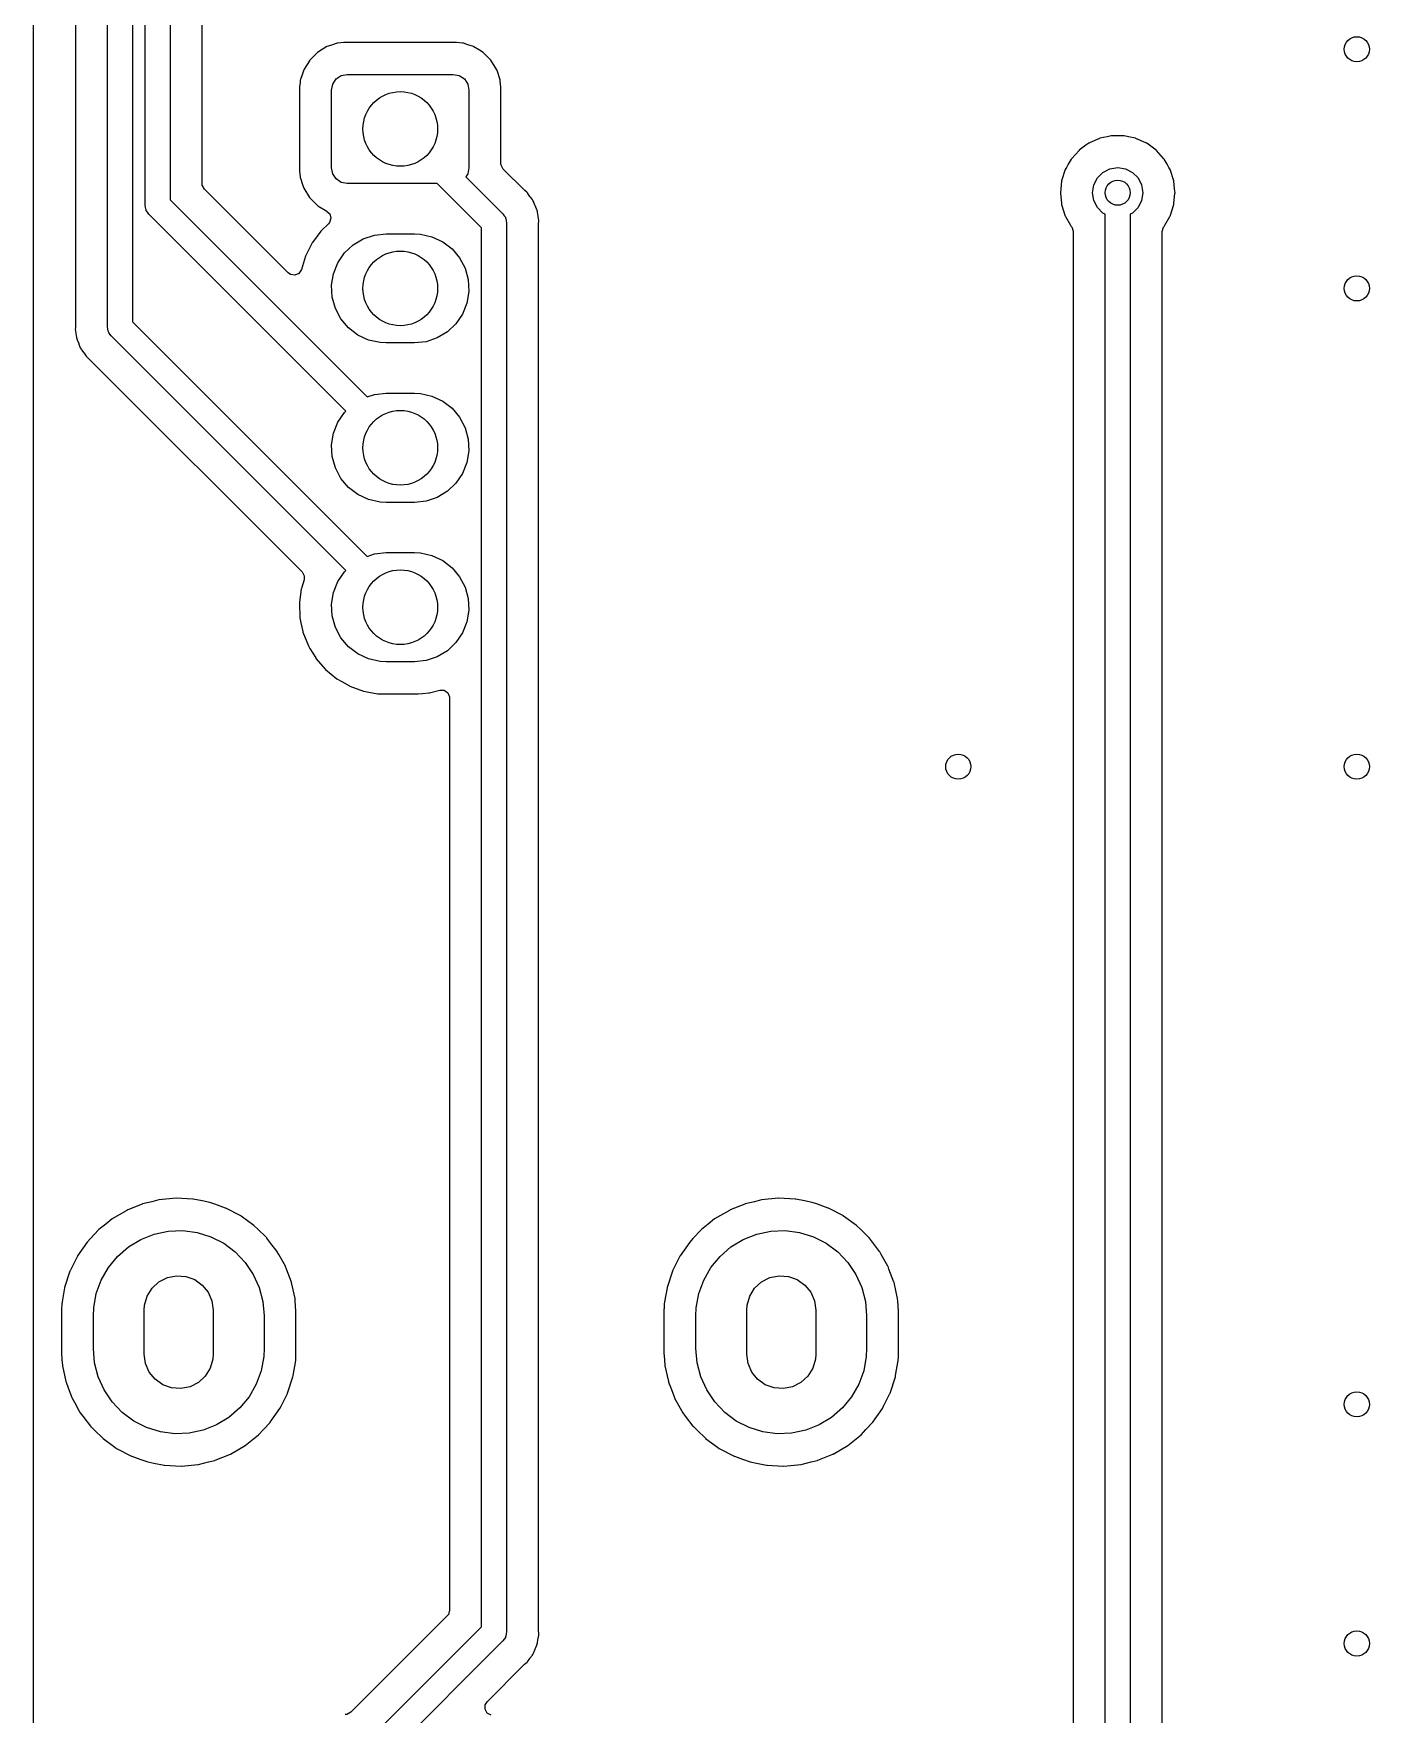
# Model space of a CAD drawing. Extents: x 61 to 228, y -146 to -45.
# Drawn here: x 61.47 to 82.75, y -114.16 to -87.38 of the extents above; entities that cross this region are included whole.
import ezdxf

# ---------------------------------------------------------------- set-up
doc = ezdxf.new("R2010")
doc.units = 0
doc.layers.add('BLACK', color=7, linetype='CONTINUOUS')

msp = doc.modelspace()

# ---------------------------------------------------------------- linework, layer by layer
at = {"layer": 'BLACK', "linetype": 'CONTINUOUS'}
for p, q in [((61.4685, -145.415), (61.4685, -45.0845)), ((62.136, -62.2752), (62.136, -92.0256)), ((62.6445, -92.0545), (62.6445, -62.2502)), ((63.0445, -62.3334), (63.0445, -91.9716)), ((63.244, -90.114), (63.244, -63.1569)), ((63.644, -63.3335), (63.644, -90.0311)), ((64.1525, -89.7683), (64.1525, -76.2536)), ((66.3023, -87.5347), (66.1969, -87.5698)), ((66.3088, -87.5325), (66.3023, -87.5347)), ((66.3023, -87.5347), (66.3023, -87.5347)), ((66.3157, -87.5318), (66.3088, -87.5325)), ((66.4113, -87.5218), (66.3157, -87.5318)), ((66.3157, -87.5318), (66.3157, -87.5318)), ((66.4114, -87.5218), (66.4113, -87.5218)), ((66.4146, -87.5215), (66.4114, -87.5218)), ((68.2054, -87.5215), (66.4146, -87.5215)), ((68.2542, -87.5265), (68.2054, -87.5215)), ((68.303, -87.5315), (68.2542, -87.5265)), ((68.3099, -87.5322), (68.303, -87.5315)), ((68.303, -87.5315), (68.303, -87.5315)), ((68.3164, -87.5344), (68.3099, -87.5322)), ((68.3889, -87.5584), (68.3164, -87.5344)), ((68.3164, -87.5344), (68.3164, -87.5344)), ((68.4777, -87.5879), (68.3889, -87.5584)), ((65.8619, -87.8129), (65.7795, -87.9465)), ((65.8657, -87.8067), (65.8619, -87.8129)), ((65.8619, -87.8129), (65.8619, -87.8129)), ((65.9907, -87.6815), (65.8657, -87.8067)), ((66.1411, -87.5884), (65.9907, -87.6815)), ((66.1969, -87.5698), (66.1411, -87.5884)), ((68.484, -87.5917), (68.4777, -87.5879)), ((68.573, -87.6466), (68.484, -87.5917)), ((68.484, -87.5917), (68.484, -87.5917)), ((68.6283, -87.6807), (68.573, -87.6466)), ((68.6335, -87.6859), (68.6283, -87.6807)), ((68.7411, -87.7933), (68.6335, -87.6859)), ((68.7535, -87.8057), (68.7411, -87.7933)), ((68.8465, -87.9561), (68.7535, -87.8057)), ((65.7511, -88.0231), (65.7221, -88.1104)), ((65.7729, -87.9573), (65.7511, -88.0231)), ((65.7795, -87.9465), (65.7729, -87.9573)), ((66.2882, -88.1032), (66.3693, -88.049)), ((66.3693, -88.049), (66.465, -88.03)), ((66.465, -88.03), (68.155, -88.03)), ((68.155, -88.03), (68.2507, -88.049)), ((68.2507, -88.049), (68.3318, -88.1032)), ((68.8513, -87.9704), (68.8465, -87.9561)), ((68.9003, -88.117), (68.8513, -87.9704)), ((65.7137, -88.1593), (65.7065, -88.2296)), ((65.7065, -88.2296), (65.7065, -89.5704)), ((65.7165, -88.132), (65.7137, -88.1593)), ((65.7172, -88.1251), (65.7165, -88.132)), ((65.7165, -88.132), (65.7165, -88.132)), ((65.7221, -88.1104), (65.7172, -88.1251)), ((66.215, -88.28), (66.234, -88.1843)), ((66.215, -89.52), (66.215, -88.28)), ((66.234, -88.1843), (66.2882, -88.1032)), ((68.3318, -88.1032), (68.386, -88.1843)), ((68.386, -88.1843), (68.405, -88.28)), ((68.405, -88.28), (68.405, -89.52)), ((68.9025, -88.1238), (68.9003, -88.117)), ((68.9032, -88.1307), (68.9025, -88.1238)), ((68.9094, -88.1904), (68.9032, -88.1307)), ((68.9032, -88.1307), (68.9032, -88.1307)), ((68.9135, -88.2296), (68.9094, -88.1904)), ((68.9135, -89.4493), (68.9135, -88.2296)), ((78.2339, -89.1607), (78.1287, -89.2371)), ((78.2779, -89.1288), (78.2339, -89.1607)), ((78.2832, -89.1249), (78.2779, -89.1288)), ((78.2779, -89.1288), (78.2779, -89.1288)), ((78.2893, -89.1222), (78.2832, -89.1249)), ((78.4517, -89.0499), (78.2893, -89.1222)), ((78.2893, -89.1222), (78.2893, -89.1222)), ((78.4577, -89.0472), (78.4517, -89.0499)), ((78.4517, -89.0499), (78.4517, -89.0499)), ((78.5703, -89.0233), (78.4577, -89.0472)), ((78.6381, -89.0089), (78.5703, -89.0233)), ((78.6445, -89.0075), (78.6381, -89.0089)), ((78.6381, -89.0089), (78.6381, -89.0089)), ((78.8355, -89.0075), (78.6445, -89.0075)), ((78.8419, -89.0089), (78.8355, -89.0075)), ((78.9097, -89.0233), (78.8419, -89.0089)), ((78.8419, -89.0089), (78.8419, -89.0089)), ((79.0223, -89.0472), (78.9097, -89.0233)), ((79.0283, -89.0499), (79.0223, -89.0472)), ((79.1907, -89.1222), (79.0283, -89.0499)), ((79.0283, -89.0499), (79.0283, -89.0499)), ((79.1968, -89.1249), (79.1907, -89.1222)), ((79.1907, -89.1222), (79.1907, -89.1222)), ((79.2021, -89.1288), (79.1968, -89.1249)), ((79.2461, -89.1607), (79.2021, -89.1288)), ((79.2021, -89.1288), (79.2021, -89.1288)), ((79.3513, -89.2371), (79.2461, -89.1607)), ((78.001, -89.3791), (77.9524, -89.4632)), ((78.0087, -89.3705), (78.001, -89.3791)), ((78.1243, -89.242), (78.0087, -89.3705)), ((78.1287, -89.2371), (78.1243, -89.242)), ((78.1243, -89.242), (78.1243, -89.242)), ((79.3557, -89.242), (79.3513, -89.2371)), ((79.4713, -89.3705), (79.3557, -89.242)), ((79.3557, -89.242), (79.3557, -89.242)), ((79.479, -89.3791), (79.4713, -89.3705)), ((79.5276, -89.4632), (79.479, -89.3791)), ((65.7065, -89.5704), (65.7068, -89.5736)), ((65.7068, -89.5736), (65.7068, -89.5737)), ((65.7068, -89.5737), (65.7162, -89.6635)), ((65.7162, -89.6635), (65.7175, -89.6762)), ((65.7175, -89.6762), (65.7197, -89.6827)), ((65.7197, -89.6827), (65.7197, -89.6827)), ((65.7197, -89.6827), (65.7539, -89.7853)), ((66.234, -89.6157), (66.215, -89.52)), ((66.2882, -89.6968), (66.234, -89.6157)), ((66.3693, -89.751), (66.2882, -89.6968)), ((68.386, -89.6157), (68.3549, -89.6621)), ((68.3549, -89.6621), (68.9462, -90.2533)), ((68.405, -89.52), (68.386, -89.6157)), ((68.9164, -89.4761), (68.9135, -89.4493)), ((68.9504, -89.5384), (68.9164, -89.4761)), ((69.2881, -89.8761), (68.9504, -89.5384)), ((77.9055, -89.5444), (77.8465, -89.7261)), ((77.9244, -89.5116), (77.9055, -89.5444)), ((77.9524, -89.4632), (77.9244, -89.5116)), ((78.3596, -89.7924), (78.4164, -89.6809)), ((78.4164, -89.6809), (78.5049, -89.5924)), ((78.5049, -89.5924), (78.6164, -89.5356)), ((78.6164, -89.5356), (78.74, -89.516)), ((78.74, -89.516), (78.8636, -89.5356)), ((78.8636, -89.5356), (78.9751, -89.5924)), ((78.9751, -89.5924), (79.0636, -89.6809)), ((79.0636, -89.6809), (79.1204, -89.7924)), ((79.5556, -89.5116), (79.5276, -89.4632)), ((79.5745, -89.5444), (79.5556, -89.5116)), ((79.6335, -89.7261), (79.5745, -89.5444)), ((64.1554, -89.7951), (64.1525, -89.7683)), ((64.1894, -89.8574), (64.1554, -89.7951)), ((65.5253, -91.1933), (64.1894, -89.8574)), ((65.7539, -89.7853), (65.7734, -89.8439)), ((65.7734, -89.8439), (65.8665, -89.9943)), ((66.465, -89.77), (66.3693, -89.751)), ((67.8972, -89.77), (66.465, -89.77)), ((68.6045, -90.4774), (67.8972, -89.77)), ((69.2934, -89.8811), (69.2881, -89.8761)), ((69.3252, -89.9094), (69.2934, -89.8811)), ((69.3399, -89.9225), (69.3252, -89.9094)), ((69.3442, -89.9288), (69.3399, -89.9225)), ((69.3761, -89.9752), (69.3442, -89.9288)), ((69.3442, -89.9288), (69.3442, -89.9288)), ((69.3799, -89.9805), (69.3761, -89.9752)), ((77.8332, -89.8519), (77.8265, -89.916)), ((77.8265, -89.916), (77.8272, -89.9226)), ((77.8272, -89.9226), (77.8444, -90.086)), ((77.8458, -89.7326), (77.8332, -89.8519)), ((77.8465, -89.7261), (77.8458, -89.7326)), ((77.8458, -89.7326), (77.8458, -89.7326)), ((78.34, -89.916), (78.3596, -89.7924)), ((78.3596, -90.0396), (78.34, -89.916)), ((79.1204, -89.7924), (79.14, -89.916)), ((79.14, -89.916), (79.1204, -90.0396)), ((79.6342, -89.7326), (79.6335, -89.7261)), ((79.6468, -89.8519), (79.6342, -89.7326)), ((79.6342, -89.7326), (79.6342, -89.7326)), ((79.6356, -90.086), (79.6528, -89.9226)), ((79.6535, -89.916), (79.6468, -89.8519)), ((79.6528, -89.9226), (79.6535, -89.916)), ((63.2514, -90.1465), (63.244, -90.114)), ((63.2551, -90.1798), (63.2514, -90.1465)), ((63.2612, -90.1895), (63.2551, -90.1798)), ((63.2638, -90.2007), (63.2612, -90.1895)), ((63.2846, -90.2268), (63.2638, -90.2007)), ((63.3023, -90.2552), (63.2846, -90.2268)), ((63.644, -90.0311), (66.7822, -93.1693)), ((65.8665, -89.9943), (65.8717, -89.9995)), ((65.8717, -89.9995), (65.8974, -90.0252)), ((65.8974, -90.0252), (65.9917, -90.1193)), ((65.9917, -90.1193), (65.9979, -90.1231)), ((65.9979, -90.1231), (65.9979, -90.1231)), ((65.9979, -90.1231), (66.1423, -90.2121)), ((66.1423, -90.2121), (66.141, -90.2141)), ((66.141, -90.2141), (66.1858, -90.2535)), ((69.3858, -89.9881), (69.3799, -89.9805)), ((69.4142, -90.0252), (69.3858, -89.9881)), ((69.4188, -90.0312), (69.4142, -90.0252)), ((69.4142, -90.0252), (69.4142, -90.0252)), ((69.4219, -90.0382), (69.4188, -90.0312)), ((69.4232, -90.0405), (69.4219, -90.0382)), ((69.4315, -90.0552), (69.4232, -90.0405)), ((69.4327, -90.0576), (69.4315, -90.0552)), ((69.437, -90.0639), (69.4327, -90.0576)), ((69.4397, -90.071), (69.437, -90.0639)), ((69.4596, -90.1236), (69.4397, -90.071)), ((69.4397, -90.071), (69.4397, -90.071)), ((69.4621, -90.1297), (69.4596, -90.1236)), ((69.4878, -90.1882), (69.4621, -90.1297)), ((69.4891, -90.1957), (69.4878, -90.1882)), ((69.4898, -90.1983), (69.4891, -90.1957)), ((69.4943, -90.2146), (69.4898, -90.1983)), ((69.4949, -90.2172), (69.4943, -90.2146)), ((69.4976, -90.2243), (69.4949, -90.2172)), ((69.5053, -90.2876), (69.4976, -90.2243)), ((77.8444, -90.086), (77.8465, -90.1059)), ((77.8465, -90.1059), (77.9055, -90.2876)), ((78.4164, -90.1511), (78.3596, -90.0396)), ((78.5049, -90.2396), (78.4164, -90.1511)), ((78.54, -90.2575), (78.5049, -90.2396)), ((78.9751, -90.2396), (78.94, -90.2575)), ((79.0636, -90.1511), (78.9751, -90.2396)), ((79.1204, -90.0396), (79.0636, -90.1511)), ((79.5745, -90.2876), (79.6335, -90.1059)), ((79.6335, -90.1059), (79.6356, -90.086)), ((66.4434, -93.3963), (63.3023, -90.2552)), ((66.1662, -90.412), (66.0531, -90.5199)), ((66.1847, -90.3898), (66.1662, -90.412)), ((66.2052, -90.3218), (66.1847, -90.3898)), ((66.1858, -90.2535), (66.2052, -90.3218)), ((68.6045, -112.763), (68.6045, -90.4774)), ((68.9462, -90.2533), (68.9639, -90.2817)), ((68.9639, -90.2817), (68.9847, -90.3078)), ((68.9847, -90.3078), (68.9873, -90.319)), ((68.9873, -90.319), (68.9934, -90.3287)), ((68.9934, -90.3287), (68.9971, -90.3619)), ((68.9971, -90.3619), (69.0045, -90.3945)), ((69.0045, -90.3945), (69.0045, -112.846)), ((69.5053, -90.2877), (69.5053, -90.2876)), ((69.5063, -90.2942), (69.5053, -90.2877)), ((69.5172, -90.3572), (69.5063, -90.2942)), ((69.513, -90.4234), (69.5133, -90.4149)), ((69.513, -112.821), (69.513, -90.4234)), ((69.5133, -90.4149), (69.5167, -90.3647)), ((69.5167, -90.3647), (69.5172, -90.3572)), ((69.5167, -90.3647), (69.5167, -90.3647)), ((77.9055, -90.2876), (77.9088, -90.2933)), ((77.9088, -90.2933), (77.9088, -90.2933)), ((77.9088, -90.2933), (77.9899, -90.4338)), ((77.9899, -90.4338), (78.001, -90.4529)), ((78.001, -90.4529), (78.0054, -90.4579)), ((78.0054, -90.4579), (78.0074, -90.4607)), ((78.0074, -90.4607), (78.0313, -90.5276)), ((78.54, -122.75), (78.54, -90.2575)), ((78.94, -90.2575), (78.94, -122.833)), ((79.4485, -90.5347), (79.4685, -90.4666)), ((79.4685, -90.4666), (79.4726, -90.4607)), ((79.4726, -90.4607), (79.4746, -90.4579)), ((79.4746, -90.4579), (79.479, -90.4529)), ((79.479, -90.4529), (79.4901, -90.4338)), ((79.4901, -90.4338), (79.5712, -90.2933)), ((79.5712, -90.2933), (79.5745, -90.2876)), ((79.5712, -90.2933), (79.5712, -90.2933)), ((65.9072, -90.716), (65.806, -90.9149)), ((65.9128, -90.707), (65.9072, -90.716)), ((66.046, -90.5279), (65.9128, -90.707)), ((66.0531, -90.5199), (66.046, -90.5279)), ((66.4225, -90.8761), (66.559, -90.747)), ((66.559, -90.747), (66.7201, -90.6502)), ((66.7201, -90.6502), (66.8982, -90.5903)), ((66.8982, -90.5903), (67.085, -90.57)), ((67.085, -90.57), (67.535, -90.57)), ((67.535, -90.57), (67.632, -90.5754)), ((67.632, -90.5754), (67.8154, -90.6164)), ((67.8154, -90.6164), (67.9857, -90.6958)), ((67.9857, -90.6958), (68.135, -90.81)), ((78.0313, -90.5276), (78.0315, -90.5347)), ((78.0315, -90.5347), (78.0315, -119.524)), ((79.4485, -122.808), (79.4485, -90.5347)), ((65.802, -90.9248), (65.7347, -91.1416)), ((65.806, -90.9149), (65.802, -90.9248)), ((66.247, -91.206), (66.3168, -91.0316)), ((66.3168, -91.0316), (66.4225, -90.8761)), ((68.135, -90.81), (68.2563, -90.9535)), ((68.2563, -90.9535), (68.3439, -91.1197)), ((65.5603, -91.218), (65.5253, -91.1933)), ((65.6304, -91.2292), (65.5603, -91.218)), ((65.6954, -91.2007), (65.6304, -91.2292)), ((65.7347, -91.1416), (65.6954, -91.2007)), ((66.2164, -91.3914), (66.247, -91.206)), ((68.3439, -91.1197), (68.3938, -91.3009)), ((68.3938, -91.3009), (68.4036, -91.4886)), ((66.2262, -91.5791), (66.2164, -91.3914)), ((66.2761, -91.7603), (66.2262, -91.5791)), ((68.4036, -91.4886), (68.373, -91.674)), ((66.3637, -91.9265), (66.2761, -91.7603)), ((68.3032, -91.8484), (68.1975, -92.0039)), ((68.373, -91.674), (68.3032, -91.8484)), ((62.1334, -92.067), (62.1317, -92.0918)), ((62.1317, -92.0918), (62.1422, -92.1517)), ((62.1357, -92.0341), (62.1334, -92.067)), ((62.136, -92.0256), (62.1357, -92.0341)), ((62.6519, -92.087), (62.6445, -92.0545)), ((62.6556, -92.1202), (62.6519, -92.087)), ((63.0445, -91.9716), (66.7822, -95.7093)), ((66.485, -92.07), (66.3637, -91.9265)), ((66.6343, -92.1842), (66.485, -92.07)), ((68.1975, -92.0039), (68.061, -92.133)), ((62.1422, -92.1517), (62.1427, -92.1548)), ((62.1427, -92.1548), (62.1437, -92.1613)), ((62.1437, -92.1613), (62.1514, -92.2247)), ((62.1514, -92.2247), (62.1541, -92.2318)), ((62.1541, -92.2318), (62.1547, -92.2344)), ((62.1547, -92.2344), (62.1592, -92.2507)), ((62.1592, -92.2507), (62.1599, -92.2533)), ((62.1599, -92.2533), (62.1612, -92.2608)), ((62.1612, -92.2608), (62.1664, -92.2726)), ((62.1664, -92.2726), (62.1869, -92.3193)), ((62.1869, -92.3193), (62.1894, -92.3254)), ((62.1894, -92.3254), (62.1911, -92.33)), ((62.1911, -92.33), (62.2071, -92.3722)), ((62.2071, -92.3722), (62.212, -92.3851)), ((62.212, -92.3851), (62.2163, -92.3914)), ((62.6617, -92.13), (62.6556, -92.1202)), ((62.6643, -92.1412), (62.6617, -92.13)), ((62.6851, -92.1673), (62.6643, -92.1412)), ((62.7028, -92.1956), (62.6851, -92.1673)), ((66.4434, -95.9363), (62.7028, -92.1956)), ((66.8046, -92.2636), (66.6343, -92.1842)), ((66.988, -92.3046), (66.8046, -92.2636)), ((67.085, -92.31), (66.988, -92.3046)), ((67.535, -92.31), (67.085, -92.31)), ((67.7218, -92.2897), (67.535, -92.31)), ((67.8999, -92.2298), (67.7218, -92.2897)), ((68.061, -92.133), (67.8999, -92.2298)), ((62.2163, -92.3914), (62.2175, -92.3938)), ((62.2175, -92.3938), (62.2258, -92.4086)), ((62.2258, -92.4086), (62.2271, -92.4108)), ((62.2271, -92.4108), (62.2302, -92.4178)), ((62.2302, -92.4178), (62.2678, -92.4668)), ((62.2678, -92.4668), (62.269, -92.4685)), ((62.269, -92.4685), (62.2729, -92.4738)), ((62.2729, -92.4738), (62.3048, -92.5202)), ((62.3048, -92.5202), (62.3048, -92.5202)), ((62.3048, -92.5202), (62.3091, -92.5265)), ((62.3091, -92.5265), (62.3148, -92.5315)), ((62.3148, -92.5315), (62.3148, -92.5315)), ((62.3148, -92.5315), (62.3556, -92.5679)), ((62.3556, -92.5679), (62.3609, -92.5729)), ((62.3609, -92.5729), (65.7457, -95.9576)), ((66.7822, -93.1693), (66.8982, -93.1303)), ((66.8982, -93.1303), (67.085, -93.11)), ((67.085, -93.11), (67.535, -93.11)), ((67.535, -93.11), (67.632, -93.1154)), ((67.632, -93.1154), (67.8154, -93.1564)), ((67.8154, -93.1564), (67.9857, -93.2358)), ((66.3168, -93.5716), (66.4225, -93.4161)), ((66.4225, -93.4161), (66.4434, -93.3963)), ((67.9857, -93.2358), (68.135, -93.35)), ((68.135, -93.35), (68.2563, -93.4935)), ((66.247, -93.746), (66.3168, -93.5716)), ((68.2563, -93.4935), (68.3439, -93.6597)), ((68.3439, -93.6597), (68.3938, -93.8409)), ((66.2164, -93.9314), (66.247, -93.746)), ((66.2262, -94.1191), (66.2164, -93.9314)), ((68.3938, -93.8409), (68.4036, -94.0286)), ((66.2761, -94.3003), (66.2262, -94.1191)), ((68.373, -94.214), (68.3032, -94.3884)), ((68.4036, -94.0286), (68.373, -94.214)), ((66.3637, -94.4665), (66.2761, -94.3003)), ((66.485, -94.61), (66.3637, -94.4665)), ((68.3032, -94.3884), (68.1975, -94.5439)), ((66.6343, -94.7242), (66.485, -94.61)), ((66.8046, -94.8036), (66.6343, -94.7242)), ((67.8999, -94.7698), (67.7218, -94.8297)), ((68.061, -94.673), (67.8999, -94.7698)), ((68.1975, -94.5439), (68.061, -94.673)), ((66.988, -94.8446), (66.8046, -94.8036)), ((67.085, -94.85), (66.988, -94.8446)), ((67.535, -94.85), (67.085, -94.85)), ((67.7218, -94.8297), (67.535, -94.85)), ((66.7822, -95.7093), (66.8982, -95.6703)), ((66.8982, -95.6703), (67.085, -95.65)), ((67.085, -95.65), (67.535, -95.65)), ((67.535, -95.65), (67.632, -95.6554)), ((67.632, -95.6554), (67.8154, -95.6964)), ((67.8154, -95.6964), (67.9857, -95.7758)), ((67.9857, -95.7758), (68.135, -95.89)), ((65.7769, -96.0841), (65.7338, -96.2229)), ((65.7457, -95.9576), (65.7797, -96.0199)), ((65.7797, -96.0199), (65.7769, -96.0841)), ((66.247, -96.286), (66.3168, -96.1116)), ((66.3168, -96.1116), (66.4225, -95.9561)), ((66.4225, -95.9561), (66.4434, -95.9363)), ((68.135, -95.89), (68.2563, -96.0335)), ((68.2563, -96.0335), (68.3439, -96.1997)), ((65.7331, -96.2282), (65.7044, -96.4444)), ((65.7338, -96.2229), (65.7331, -96.2282)), ((65.7331, -96.2282), (65.7331, -96.2282)), ((66.2164, -96.4714), (66.247, -96.286)), ((68.3439, -96.1997), (68.3938, -96.3809)), ((68.3938, -96.3809), (68.4036, -96.5686)), ((65.7044, -96.4444), (65.7031, -96.4548)), ((65.7031, -96.4548), (65.7118, -96.6886)), ((66.2262, -96.6591), (66.2164, -96.4714)), ((66.2761, -96.8403), (66.2262, -96.6591)), ((68.4036, -96.5686), (68.373, -96.754)), ((65.7118, -96.6886), (65.7283, -96.7673)), ((65.7283, -96.7673), (65.7577, -96.907)), ((65.7577, -96.907), (65.7599, -96.9176)), ((65.7599, -96.9176), (65.8458, -97.1351)), ((66.3637, -97.0065), (66.2761, -96.8403)), ((68.3032, -96.9284), (68.1975, -97.0839)), ((68.373, -96.754), (68.3032, -96.9284)), ((65.8458, -97.1351), (65.8713, -97.1772)), ((65.8713, -97.1772), (65.9628, -97.3279)), ((66.485, -97.15), (66.3637, -97.0065)), ((66.6343, -97.2642), (66.485, -97.15)), ((68.1975, -97.0839), (68.061, -97.213)), ((65.9628, -97.3279), (65.9672, -97.3351)), ((65.9672, -97.3351), (66.1205, -97.5118)), ((66.8046, -97.3436), (66.6343, -97.2642)), ((66.988, -97.3846), (66.8046, -97.3436)), ((67.085, -97.39), (66.988, -97.3846)), ((67.535, -97.39), (67.085, -97.39)), ((67.7218, -97.3697), (67.535, -97.39)), ((67.8999, -97.3098), (67.7218, -97.3697)), ((68.061, -97.213), (67.8999, -97.3098)), ((66.1205, -97.5118), (66.3014, -97.6602)), ((66.3014, -97.6602), (66.3796, -97.7047)), ((66.3796, -97.7047), (66.4996, -97.773)), ((66.4996, -97.773), (66.5047, -97.7759)), ((66.5047, -97.7759), (66.7246, -97.8557)), ((66.7246, -97.8557), (66.7298, -97.8567)), ((66.7298, -97.8567), (66.7298, -97.8567)), ((66.7298, -97.8567), (66.811, -97.8713)), ((66.811, -97.8713), (66.9548, -97.8973)), ((66.9548, -97.8973), (66.9589, -97.8975)), ((66.9589, -97.8975), (66.9589, -97.8975)), ((66.9589, -97.8975), (66.9778, -97.8984)), ((66.9778, -97.8984), (66.9778, -97.8984)), ((66.9778, -97.8984), (66.9793, -97.8985)), ((66.9793, -97.8985), (67.5937, -97.8985)), ((67.5937, -97.8985), (67.6616, -97.8927)), ((67.6616, -97.8927), (67.7628, -97.8842)), ((67.7628, -97.8842), (67.7681, -97.8837)), ((67.7628, -97.8842), (67.7628, -97.8842)), ((67.7681, -97.8837), (67.7733, -97.8824)), ((67.7733, -97.8824), (67.9384, -97.8395)), ((67.7733, -97.8824), (67.7733, -97.8824)), ((67.9384, -97.8395), (68.0093, -97.8418)), ((68.0093, -97.8418), (68.0678, -97.882)), ((68.0678, -97.882), (68.0952, -97.9475)), ((68.0952, -97.9475), (68.096, -97.9615)), ((68.096, -97.9615), (68.096, -112.5)), ((63.1999, -106.029), (62.9671, -106.123)), ((63.2042, -106.027), (63.1999, -106.029)), ((63.1999, -106.029), (63.1999, -106.029)), ((63.3532, -105.991), (63.2042, -106.027)), ((63.4631, -105.964), (63.3532, -105.991)), ((63.4676, -105.963), (63.4631, -105.964)), ((63.4631, -105.964), (63.4631, -105.964)), ((63.7375, -105.937), (63.4676, -105.963)), ((63.7421, -105.937), (63.7375, -105.937)), ((64.0038, -105.95), (63.7421, -105.937)), ((63.7421, -105.937), (63.7421, -105.937)), ((64.0083, -105.95), (64.0038, -105.95)), ((64.0038, -105.95), (64.0038, -105.95)), ((64.0128, -105.951), (64.0083, -105.95)), ((64.1529, -105.979), (64.0128, -105.951)), ((64.0128, -105.951), (64.0128, -105.951)), ((64.2744, -106.003), (64.1529, -105.979)), ((64.3582, -106.033), (64.2744, -106.003)), ((64.5257, -106.092), (64.3582, -106.033)), ((72.7999, -106.029), (72.5671, -106.123)), ((72.8042, -106.027), (72.7999, -106.029)), ((72.7999, -106.029), (72.7999, -106.029)), ((72.9532, -105.991), (72.8042, -106.027)), ((73.0631, -105.964), (72.9532, -105.991)), ((73.0676, -105.963), (73.0631, -105.964)), ((73.0631, -105.964), (73.0631, -105.964)), ((73.3375, -105.937), (73.0676, -105.963)), ((73.3421, -105.937), (73.3375, -105.937)), ((73.6038, -105.95), (73.3421, -105.937)), ((73.3421, -105.937), (73.3421, -105.937)), ((73.6083, -105.95), (73.6038, -105.95)), ((73.6038, -105.95), (73.6038, -105.95)), ((73.6128, -105.951), (73.6083, -105.95)), ((73.7529, -105.979), (73.6128, -105.951)), ((73.6128, -105.951), (73.6128, -105.951)), ((73.8744, -106.003), (73.7529, -105.979)), ((73.9582, -106.033), (73.8744, -106.003)), ((74.1257, -106.092), (73.9582, -106.033)), ((62.7188, -106.266), (62.6177, -106.347)), ((62.9528, -106.129), (62.7188, -106.266)), ((62.9671, -106.123), (62.9528, -106.129)), ((64.5258, -106.092), (64.5257, -106.092)), ((64.5301, -106.093), (64.5258, -106.092)), ((64.77, -106.219), (64.5301, -106.093)), ((64.7737, -106.222), (64.77, -106.219)), ((64.9764, -106.37), (64.7737, -106.222)), ((72.3188, -106.266), (72.2177, -106.347)), ((72.5528, -106.129), (72.3188, -106.266)), ((72.5671, -106.123), (72.5528, -106.129)), ((74.1258, -106.092), (74.1257, -106.092)), ((74.1301, -106.093), (74.1258, -106.092)), ((74.37, -106.219), (74.1301, -106.093)), ((74.3737, -106.222), (74.37, -106.219)), ((74.5764, -106.37), (74.3737, -106.222)), ((62.5039, -106.439), (62.3725, -106.579)), ((62.5071, -106.435), (62.5039, -106.439)), ((62.5361, -106.412), (62.5071, -106.435)), ((62.6177, -106.347), (62.5361, -106.412)), ((63.1753, -106.592), (63.3892, -106.507)), ((63.3892, -106.507), (63.6143, -106.46)), ((63.6143, -106.46), (63.8441, -106.452)), ((63.8441, -106.452), (64.072, -106.482)), ((64.072, -106.482), (64.2917, -106.55)), ((64.2917, -106.55), (64.4967, -106.654)), ((64.9893, -106.379), (64.9764, -106.37)), ((65.0364, -106.425), (64.9893, -106.379)), ((65.1767, -106.562), (65.0364, -106.425)), ((65.1832, -106.569), (65.1767, -106.562)), ((65.1859, -106.572), (65.1832, -106.569)), ((65.2654, -106.676), (65.1859, -106.572)), ((65.1859, -106.572), (65.1859, -106.572)), ((72.1039, -106.439), (71.9725, -106.579)), ((72.1071, -106.435), (72.1039, -106.439)), ((72.1361, -106.412), (72.1071, -106.435)), ((72.2177, -106.347), (72.1361, -106.412)), ((72.7753, -106.592), (72.9892, -106.507)), ((72.9892, -106.507), (73.2143, -106.46)), ((73.2143, -106.46), (73.4441, -106.452)), ((73.4441, -106.452), (73.672, -106.482)), ((73.672, -106.482), (73.8917, -106.55)), ((73.8917, -106.55), (74.0967, -106.654)), ((74.5893, -106.379), (74.5764, -106.37)), ((74.6364, -106.425), (74.5893, -106.379)), ((74.7767, -106.562), (74.6364, -106.425)), ((74.7832, -106.569), (74.7767, -106.562)), ((74.7859, -106.572), (74.7832, -106.569)), ((74.8654, -106.676), (74.7859, -106.572)), ((74.7859, -106.572), (74.7859, -106.572)), ((62.322, -106.634), (62.1674, -106.856)), ((62.3725, -106.579), (62.322, -106.634)), ((62.805, -106.862), (62.9787, -106.711)), ((62.9787, -106.711), (63.1753, -106.592)), ((64.4967, -106.654), (64.6812, -106.791)), ((64.6812, -106.791), (64.8399, -106.958)), ((65.3477, -106.784), (65.2654, -106.676)), ((65.3499, -106.788), (65.3477, -106.784)), ((65.3731, -106.83), (65.3499, -106.788)), ((65.3499, -106.788), (65.3499, -106.788)), ((65.4793, -107.021), (65.3731, -106.83)), ((71.922, -106.634), (71.7674, -106.856)), ((71.9725, -106.579), (71.922, -106.634)), ((72.405, -106.862), (72.5787, -106.711)), ((72.5787, -106.711), (72.7753, -106.592)), ((74.0967, -106.654), (74.2812, -106.791)), ((74.2812, -106.791), (74.4399, -106.958)), ((74.9477, -106.784), (74.8654, -106.676)), ((74.9499, -106.788), (74.9477, -106.784)), ((74.9731, -106.83), (74.9499, -106.788)), ((74.9499, -106.788), (74.9499, -106.788)), ((75.0793, -107.021), (74.9731, -106.83)), ((62.0466, -107.099), (61.9622, -107.357)), ((62.0494, -107.094), (62.0466, -107.099)), ((62.1654, -106.86), (62.0494, -107.094)), ((62.1674, -106.856), (62.1654, -106.86)), ((62.1654, -106.86), (62.1654, -106.86)), ((62.5454, -107.24), (62.6592, -107.04)), ((62.6592, -107.04), (62.805, -106.862)), ((64.8399, -106.958), (64.9683, -107.149)), ((65.481, -107.025), (65.4793, -107.021)), ((65.4955, -107.064), (65.481, -107.025)), ((65.481, -107.025), (65.481, -107.025)), ((65.5754, -107.275), (65.4955, -107.064)), ((71.6466, -107.099), (71.5622, -107.357)), ((71.6494, -107.094), (71.6466, -107.099)), ((71.7654, -106.86), (71.6494, -107.094)), ((71.7674, -106.856), (71.7654, -106.86)), ((71.7654, -106.86), (71.7654, -106.86)), ((72.1454, -107.24), (72.2592, -107.04)), ((72.2592, -107.04), (72.405, -106.862)), ((74.4399, -106.958), (74.5683, -107.149)), ((75.081, -107.025), (75.0793, -107.021)), ((75.0955, -107.064), (75.081, -107.025)), ((75.081, -107.025), (75.081, -107.025)), ((75.1754, -107.275), (75.0955, -107.064)), ((61.9614, -107.361), (61.9219, -107.589)), ((61.9622, -107.357), (61.9614, -107.361)), ((61.9614, -107.361), (61.9614, -107.361)), ((62.467, -107.456), (62.5454, -107.24)), ((63.2775, -107.496), (63.3562, -107.369)), ((63.3562, -107.369), (63.4661, -107.268)), ((63.4661, -107.268), (63.5991, -107.201)), ((63.5991, -107.201), (63.7455, -107.171)), ((63.7455, -107.171), (63.8944, -107.182)), ((63.8944, -107.182), (64.0348, -107.233)), ((64.0348, -107.233), (64.1565, -107.319)), ((64.1565, -107.319), (64.2505, -107.435)), ((64.9683, -107.149), (65.0628, -107.358)), ((65.0628, -107.358), (65.1206, -107.581)), ((65.5764, -107.279), (65.5754, -107.275)), ((65.6329, -107.535), (65.5764, -107.279)), ((65.5764, -107.279), (65.5764, -107.279)), ((71.5614, -107.361), (71.5219, -107.589)), ((71.5622, -107.357), (71.5614, -107.361)), ((71.5614, -107.361), (71.5614, -107.361)), ((72.067, -107.456), (72.1454, -107.24)), ((72.8775, -107.496), (72.9562, -107.369)), ((72.9562, -107.369), (73.0661, -107.268)), ((73.0661, -107.268), (73.1991, -107.201)), ((73.1991, -107.201), (73.3455, -107.171)), ((73.3455, -107.171), (73.4944, -107.182)), ((73.4944, -107.182), (73.6348, -107.233)), ((73.6348, -107.233), (73.7565, -107.319)), ((73.7565, -107.319), (73.8504, -107.435)), ((74.5683, -107.149), (74.6628, -107.358)), ((74.6628, -107.358), (74.7206, -107.581)), ((75.1764, -107.279), (75.1754, -107.275)), ((75.2329, -107.535), (75.1764, -107.279)), ((75.1764, -107.279), (75.1764, -107.279)), ((61.9156, -107.628), (61.9123, -107.694)), ((61.9158, -107.624), (61.9156, -107.628)), ((61.9219, -107.589), (61.9158, -107.624)), ((62.426, -107.682), (62.467, -107.456)), ((63.23, -107.72), (63.2359, -107.64)), ((63.2359, -107.64), (63.2775, -107.496)), ((64.2505, -107.435), (64.3097, -107.572)), ((64.3097, -107.572), (64.33, -107.72)), ((65.1206, -107.581), (65.14, -107.81)), ((65.6339, -107.54), (65.6329, -107.535)), ((65.6361, -107.571), (65.6339, -107.54)), ((65.6479, -107.733), (65.6361, -107.571)), ((71.5156, -107.628), (71.5123, -107.694)), ((71.5158, -107.624), (71.5156, -107.628)), ((71.5219, -107.589), (71.5158, -107.624)), ((72.026, -107.682), (72.067, -107.456)), ((72.83, -107.72), (72.8359, -107.64)), ((72.8359, -107.64), (72.8775, -107.496)), ((73.8504, -107.435), (73.9097, -107.572)), ((73.9097, -107.572), (73.93, -107.72)), ((74.7206, -107.581), (74.74, -107.81)), ((75.2339, -107.54), (75.2329, -107.535)), ((75.2361, -107.571), (75.2339, -107.54)), ((75.2479, -107.733), (75.2361, -107.571)), ((61.9123, -107.694), (61.9115, -107.71)), ((61.9115, -107.71), (61.9115, -108.399)), ((62.42, -107.81), (62.426, -107.682)), ((62.42, -108.33), (62.42, -107.81)), ((63.23, -108.42), (63.23, -107.72)), ((64.33, -107.72), (64.33, -108.42)), ((65.14, -107.81), (65.14, -108.33)), ((65.6485, -107.741), (65.6479, -107.733)), ((65.6485, -108.43), (65.6485, -107.741)), ((71.5123, -107.694), (71.5115, -107.71)), ((71.5115, -107.71), (71.5115, -108.399)), ((72.02, -107.81), (72.026, -107.682)), ((72.02, -108.33), (72.02, -107.81)), ((72.83, -108.42), (72.83, -107.72)), ((73.93, -107.72), (73.93, -108.42)), ((74.74, -107.81), (74.74, -108.33)), ((75.2485, -107.741), (75.2479, -107.733)), ((75.2485, -108.43), (75.2485, -107.741)), ((61.9115, -108.399), (61.9117, -108.401)), ((61.9117, -108.401), (61.9195, -108.509)), ((61.9117, -108.401), (61.9117, -108.401)), ((62.4394, -108.559), (62.42, -108.33)), ((63.2503, -108.568), (63.23, -108.42)), ((64.33, -108.42), (64.3241, -108.5)), ((65.14, -108.33), (65.134, -108.458)), ((65.6465, -108.47), (65.6484, -108.432)), ((65.6484, -108.432), (65.6485, -108.43)), ((65.6484, -108.432), (65.6484, -108.432)), ((71.5115, -108.399), (71.5117, -108.401)), ((71.5117, -108.401), (71.5195, -108.509)), ((71.5117, -108.401), (71.5117, -108.401)), ((72.0394, -108.559), (72.02, -108.33)), ((72.8503, -108.568), (72.83, -108.42)), ((73.93, -108.42), (73.9241, -108.5)), ((74.74, -108.33), (74.734, -108.458)), ((75.2465, -108.47), (75.2484, -108.432)), ((75.2484, -108.432), (75.2485, -108.43)), ((75.2484, -108.432), (75.2484, -108.432)), ((61.9195, -108.509), (61.9261, -108.6)), ((61.9261, -108.6), (61.9271, -108.605)), ((61.9271, -108.605), (61.9271, -108.605)), ((61.9271, -108.605), (61.9829, -108.858)), ((62.4972, -108.782), (62.4394, -108.559)), ((63.3095, -108.705), (63.2503, -108.568)), ((63.4035, -108.821), (63.3095, -108.705)), ((64.2824, -108.644), (64.2038, -108.771)), ((64.3241, -108.5), (64.2824, -108.644)), ((65.093, -108.684), (65.0146, -108.9)), ((65.134, -108.458), (65.093, -108.684)), ((65.6015, -108.762), (65.6436, -108.52)), ((65.6436, -108.52), (65.6442, -108.516)), ((65.6436, -108.52), (65.6436, -108.52)), ((65.6442, -108.516), (65.6465, -108.47)), ((71.5195, -108.509), (71.5261, -108.6)), ((71.5261, -108.6), (71.5271, -108.605)), ((71.5271, -108.605), (71.5271, -108.605)), ((71.5271, -108.605), (71.5829, -108.858)), ((72.0972, -108.782), (72.0394, -108.559)), ((72.9095, -108.705), (72.8503, -108.568)), ((73.0035, -108.821), (72.9095, -108.705)), ((73.8824, -108.644), (73.8038, -108.771)), ((73.9241, -108.5), (73.8824, -108.644)), ((74.693, -108.684), (74.6146, -108.9)), ((74.734, -108.458), (74.693, -108.684)), ((75.2015, -108.762), (75.2436, -108.52)), ((75.2436, -108.52), (75.2442, -108.516)), ((75.2436, -108.52), (75.2436, -108.52)), ((75.2442, -108.516), (75.2465, -108.47)), ((61.9829, -108.858), (61.9846, -108.865)), ((61.9846, -108.865), (62.0192, -108.957)), ((62.0192, -108.957), (62.0783, -109.113)), ((62.5917, -108.991), (62.4972, -108.782)), ((63.5252, -108.907), (63.4035, -108.821)), ((63.6656, -108.958), (63.5252, -108.907)), ((63.8145, -108.969), (63.6656, -108.958)), ((63.9609, -108.939), (63.8145, -108.969)), ((64.0939, -108.872), (63.9609, -108.939)), ((64.2038, -108.771), (64.0939, -108.872)), ((65.0146, -108.9), (64.9008, -109.1)), ((65.5134, -109.041), (65.5978, -108.783)), ((65.5978, -108.783), (65.6015, -108.762)), ((71.5829, -108.858), (71.5846, -108.865)), ((71.5846, -108.865), (71.6192, -108.957)), ((71.6192, -108.957), (71.6783, -109.113)), ((72.1917, -108.991), (72.0972, -108.782)), ((73.1252, -108.907), (73.0035, -108.821)), ((73.2656, -108.958), (73.1252, -108.907)), ((73.4145, -108.969), (73.2656, -108.958)), ((73.5609, -108.939), (73.4145, -108.969)), ((73.6939, -108.872), (73.5609, -108.939)), ((73.8038, -108.771), (73.6939, -108.872)), ((74.6146, -108.9), (74.5008, -109.1)), ((75.1134, -109.041), (75.1978, -108.783)), ((75.1978, -108.783), (75.2015, -108.762)), ((62.0783, -109.113), (62.0807, -109.119)), ((62.0807, -109.119), (62.1233, -109.196)), ((62.1233, -109.196), (62.1912, -109.318)), ((62.7201, -109.182), (62.5917, -108.991)), ((62.8788, -109.349), (62.7201, -109.182)), ((64.9008, -109.1), (64.755, -109.278)), ((65.3926, -109.284), (65.4103, -109.248)), ((65.4103, -109.248), (65.5113, -109.045)), ((65.5113, -109.045), (65.5134, -109.041)), ((65.5113, -109.045), (65.5113, -109.045)), ((71.6783, -109.113), (71.6807, -109.119)), ((71.6807, -109.119), (71.7233, -109.196)), ((71.7233, -109.196), (71.7912, -109.318)), ((72.3201, -109.182), (72.1917, -108.991)), ((72.4788, -109.349), (72.3201, -109.182)), ((74.5008, -109.1), (74.355, -109.278)), ((74.9926, -109.284), (75.0103, -109.248)), ((75.0103, -109.248), (75.1113, -109.045)), ((75.1113, -109.045), (75.1134, -109.041)), ((75.1113, -109.045), (75.1113, -109.045)), ((62.1912, -109.318), (62.2123, -109.356)), ((62.2123, -109.356), (62.2515, -109.407)), ((62.2515, -109.407), (62.3728, -109.566)), ((63.0633, -109.486), (62.8788, -109.349)), ((63.2683, -109.59), (63.0633, -109.486)), ((64.5813, -109.429), (64.3847, -109.548)), ((64.755, -109.278), (64.5813, -109.429)), ((65.1289, -109.623), (65.2349, -109.51)), ((65.2349, -109.51), (65.238, -109.506)), ((65.2349, -109.51), (65.2349, -109.51)), ((65.238, -109.506), (65.3926, -109.284)), ((71.7912, -109.318), (71.8123, -109.356)), ((71.8123, -109.356), (71.8515, -109.407)), ((71.8515, -109.407), (71.9728, -109.566)), ((72.6633, -109.486), (72.4788, -109.349)), ((72.8683, -109.59), (72.6633, -109.486)), ((74.1813, -109.429), (73.9847, -109.548)), ((74.355, -109.278), (74.1813, -109.429)), ((74.7289, -109.623), (74.8349, -109.51)), ((74.8349, -109.51), (74.838, -109.506)), ((74.8349, -109.51), (74.8349, -109.51)), ((74.838, -109.506), (74.9926, -109.284)), ((62.3728, -109.566), (62.3768, -109.571)), ((62.3768, -109.571), (62.3801, -109.575)), ((62.3801, -109.575), (62.3801, -109.575)), ((62.3801, -109.575), (62.4382, -109.631)), ((62.4382, -109.631), (62.5707, -109.761)), ((62.5707, -109.761), (62.5744, -109.764)), ((62.5744, -109.764), (62.5744, -109.764)), ((62.5744, -109.764), (62.7629, -109.901)), ((63.488, -109.658), (63.2683, -109.59)), ((63.7159, -109.688), (63.488, -109.658)), ((63.9457, -109.68), (63.7159, -109.688)), ((64.1708, -109.633), (63.9457, -109.68)), ((64.3847, -109.548), (64.1708, -109.633)), ((64.8412, -109.874), (65.0529, -109.705)), ((65.0529, -109.705), (65.1289, -109.623)), ((71.9728, -109.566), (71.9768, -109.571)), ((71.9768, -109.571), (71.9801, -109.575)), ((71.9801, -109.575), (71.9801, -109.575)), ((71.9801, -109.575), (72.0382, -109.631)), ((72.0382, -109.631), (72.1707, -109.761)), ((72.1707, -109.761), (72.1744, -109.764)), ((72.1744, -109.764), (72.1744, -109.764)), ((72.1744, -109.764), (72.3629, -109.901)), ((73.088, -109.658), (72.8683, -109.59)), ((73.3159, -109.688), (73.088, -109.658)), ((73.5457, -109.68), (73.3159, -109.688)), ((73.7708, -109.633), (73.5457, -109.68)), ((73.9847, -109.548), (73.7708, -109.633)), ((74.4412, -109.874), (74.6529, -109.705)), ((74.6529, -109.705), (74.7289, -109.623)), ((62.7629, -109.901), (62.79, -109.921)), ((62.79, -109.921), (63.0299, -110.047)), ((63.0299, -110.047), (63.0342, -110.048)), ((63.0342, -110.048), (63.0343, -110.048)), ((63.0343, -110.048), (63.1626, -110.094)), ((64.3612, -110.111), (64.6029, -110.013)), ((64.6029, -110.013), (64.6072, -110.011)), ((64.6029, -110.013), (64.6029, -110.013)), ((64.6072, -110.011), (64.8412, -109.874)), ((72.3629, -109.901), (72.39, -109.921)), ((72.39, -109.921), (72.6299, -110.047)), ((72.6299, -110.047), (72.6342, -110.048)), ((72.6342, -110.048), (72.6343, -110.048)), ((72.6343, -110.048), (72.7626, -110.094)), ((73.9612, -110.111), (74.2029, -110.013)), ((74.2029, -110.013), (74.2072, -110.011)), ((74.2029, -110.013), (74.2029, -110.013)), ((74.2072, -110.011), (74.4412, -109.874)), ((63.1626, -110.094), (63.2856, -110.137)), ((63.2856, -110.137), (63.3837, -110.156)), ((63.3837, -110.156), (63.5472, -110.189)), ((63.5472, -110.189), (63.5472, -110.189)), ((63.5472, -110.189), (63.5517, -110.19)), ((63.5517, -110.19), (63.5562, -110.19)), ((63.5562, -110.19), (63.5562, -110.19)), ((63.5562, -110.19), (63.8179, -110.203)), ((63.8179, -110.203), (63.8179, -110.203)), ((63.8179, -110.203), (63.8225, -110.203)), ((63.8225, -110.203), (64.0924, -110.177)), ((64.0924, -110.177), (64.0969, -110.176)), ((64.0969, -110.176), (64.2566, -110.137)), ((64.0969, -110.176), (64.0969, -110.176)), ((64.2566, -110.137), (64.3558, -110.113)), ((64.3558, -110.113), (64.3612, -110.111)), ((72.7626, -110.094), (72.8856, -110.137)), ((72.8856, -110.137), (72.9837, -110.156)), ((72.9837, -110.156), (73.1472, -110.189)), ((73.1472, -110.189), (73.1472, -110.189)), ((73.1472, -110.189), (73.1517, -110.19)), ((73.1517, -110.19), (73.1562, -110.19)), ((73.1562, -110.19), (73.1562, -110.19)), ((73.1562, -110.19), (73.4179, -110.203)), ((73.4179, -110.203), (73.4179, -110.203)), ((73.4179, -110.203), (73.4225, -110.203)), ((73.4225, -110.203), (73.6924, -110.177)), ((73.6924, -110.177), (73.6969, -110.176)), ((73.6969, -110.176), (73.8566, -110.137)), ((73.6969, -110.176), (73.6969, -110.176)), ((73.8566, -110.137), (73.9558, -110.113)), ((73.9558, -110.113), (73.9612, -110.111)), ((68.0591, -112.589), (66.5234, -114.125)), ((68.076, -112.568), (68.0591, -112.589)), ((68.096, -112.5), (68.076, -112.568)), ((66.6972, -114.67), (68.6045, -112.763)), ((68.9459, -112.987), (66.98, -114.953)), ((68.9637, -112.959), (68.9459, -112.987)), ((68.9846, -112.933), (68.9637, -112.959)), ((68.9872, -112.921), (68.9846, -112.933)), ((68.9933, -112.912), (68.9872, -112.921)), ((68.997, -112.878), (68.9933, -112.912)), ((69.0045, -112.846), (68.997, -112.878)), ((69.4958, -113.023), (69.5041, -112.96)), ((69.5041, -112.96), (69.5052, -112.953)), ((69.5052, -112.953), (69.5154, -112.898)), ((69.5132, -112.828), (69.513, -112.821)), ((69.5153, -112.865), (69.5132, -112.828)), ((69.5168, -112.89), (69.5153, -112.865)), ((69.5154, -112.898), (69.5168, -112.89)), ((69.3349, -113.323), (69.3717, -113.271)), ((69.3717, -113.271), (69.3755, -113.266)), ((69.3755, -113.266), (69.415, -113.215)), ((69.415, -113.215), (69.4181, -113.208)), ((69.4181, -113.208), (69.4195, -113.206)), ((69.4195, -113.206), (69.4279, -113.191)), ((69.4279, -113.191), (69.4291, -113.189)), ((69.4291, -113.189), (69.4335, -113.183)), ((69.4335, -113.183), (69.4567, -113.123)), ((69.4567, -113.123), (69.4593, -113.117)), ((69.4593, -113.117), (69.4696, -113.094)), ((69.4696, -113.094), (69.4856, -113.059)), ((69.4856, -113.059), (69.4869, -113.051)), ((69.4869, -113.051), (69.4878, -113.049)), ((69.4878, -113.049), (69.4924, -113.033)), ((69.4924, -113.033), (69.493, -113.03)), ((69.493, -113.03), (69.4958, -113.023)), ((68.6937, -113.958), (69.285, -113.367)), ((69.285, -113.367), (69.2913, -113.361)), ((69.2913, -113.361), (69.3292, -113.328)), ((69.3292, -113.328), (69.3349, -113.323)), ((69.3292, -113.328), (69.3292, -113.328)), ((68.6608, -114.079), (68.6631, -114.008)), ((68.6631, -114.008), (68.6937, -113.958)), ((66.4611, -114.159), (66.4343, -114.161)), ((66.5234, -114.125), (66.4611, -114.159)), ((68.6971, -114.14), (68.6608, -114.079)), ((68.7607, -114.171), (68.6971, -114.14))]:
    msp.add_line(p, q, dxfattribs=at)
at = {"layer": 'BLACK'}
for centre, radius in [((82.55, -87.63), 0.2), ((67.31, -88.9), 0.595), ((78.74, -89.916), 0.2), ((67.31, -91.44), 0.595), ((82.55, -91.44), 0.2), ((67.31, -93.98), 0.595), ((67.31, -96.52), 0.595), ((76.2, -99.06), 0.2), ((82.55, -99.06), 0.2), ((82.55, -109.22), 0.2), ((82.55, -113.03), 0.2)]:
    msp.add_circle(centre, radius, dxfattribs=at)

doc.saveas('drawing.dxf')
